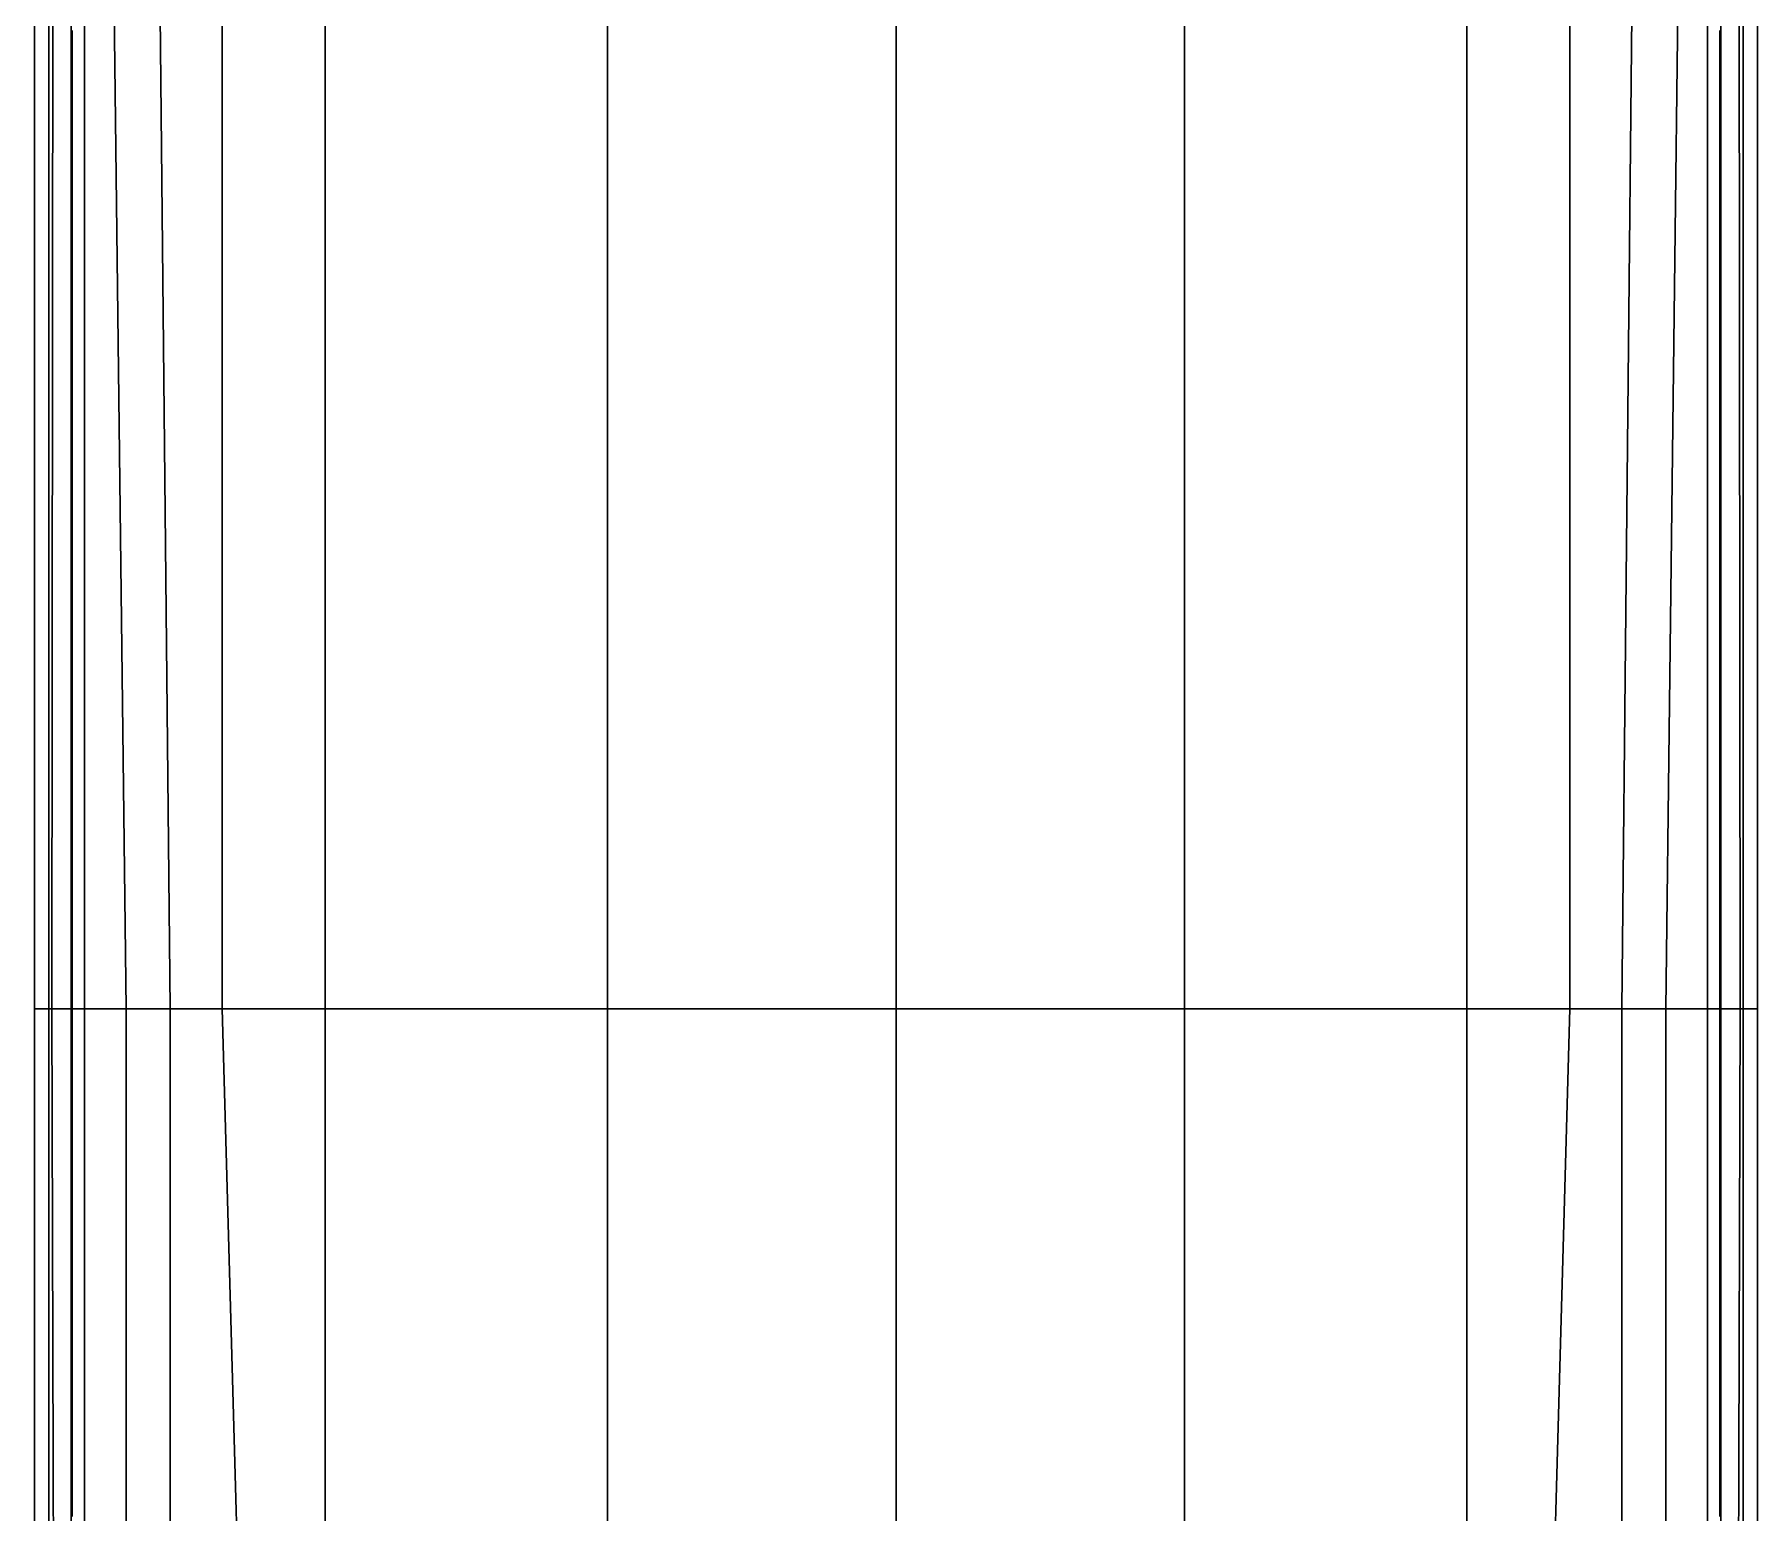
# Model space of a CAD drawing. Header units: millimetres. Extents: x -4.2 to 4.2, y -36 to 51.8.
# Drawn here: x -4.23 to 4.23, y -7.24 to 0.01 of the extents above; entities that cross this region are included whole.
import ezdxf

# ---------------------------------------------------------------- set-up
doc = ezdxf.new("R2010")
doc.units = ezdxf.units.MM
doc.layers.add('h2', color=7, linetype='Continuous')
doc.layers.add('railings', color=6, linetype='Continuous')

msp = doc.modelspace()

# ---------------------------------------------------------------- linework, layer by layer
for points in [[(-4.225, 0.27, 2.885), (-4.225, 0.27, -0.21), (-4.225, -4.77, -0.21), (-4.225, -4.77, 2.825)], [(-4.155, 0.27, 2.965), (-4.225, 0.27, 2.885), (-4.225, -4.77, 2.825), (-4.155, -4.77, 2.92)], [(-4.045, 0.27, 2.99), (-4.155, 0.27, 2.965), (-4.155, -4.77, 2.92), (-4.045, -4.77, 2.955)], [(-4.225, -4.77, 2.825), (-4.225, -4.77, -0.21), (-4.225, -9.75, -0.21), (-4.225, -9.75, 2.825)], [(-4.155, -4.77, 2.92), (-4.225, -4.77, 2.825), (-4.225, -9.75, 2.825), (-4.155, -9.75, 2.92)], [(-4.045, -4.77, 2.955), (-4.155, -4.77, 2.92), (-4.155, -9.75, 2.92), (-4.045, -9.75, 2.955)]]:
    msp.add_3dface(points)
at = {"color": 1}
for points in [[(-4.225, 0.27, -0.21), (-4.225, 0.27, -1.22), (-4.225, -4.77, -1.22), (-4.225, -4.77, -0.21)], [(-4.225, 0.27, -1.22), (-4.135, 0.27, -1.435), (-4.14, -4.77, -1.495), (-4.225, -4.77, -1.22)], [(-4.135, 0.27, -1.435), (-3.98, 0.27, -1.655), (-3.98, -4.77, -1.72), (-4.14, -4.77, -1.495)], [(-3.98, 0.27, -1.655), (-3.835, 0.27, -1.78), (-3.775, -4.77, -1.885), (-3.98, -4.77, -1.72)], [(-3.835, 0.27, -1.78), (-3.61, 0.27, -1.895), (-3.56, -4.77, -1.97), (-3.775, -4.77, -1.885)], [(-3.61, 0.27, -1.895), (-3.305, 0.27, -1.95), (-3.305, -4.77, -1.99), (-3.56, -4.77, -1.97)], [(0, -4.77, -1.99), (-3.305, -4.77, -1.99), (-3.305, 0.27, -1.95), (0, 0.27, -1.99)], [(-4.225, -4.77, -1.22), (-4.14, -4.77, -1.495), (-4.125, -9.75, -1.07), (-4.225, -9.75, -0.73)], [(-4.225, -4.77, -0.21), (-4.225, -4.77, -1.22), (-4.225, -9.75, -0.73), (-4.225, -9.75, -0.21)], [(-4.14, -4.77, -1.495), (-3.98, -4.77, -1.72), (-3.98, -9.75, -1.345), (-4.125, -9.75, -1.07)], [(-3.98, -4.77, -1.72), (-3.775, -4.77, -1.885), (-3.775, -9.75, -1.585), (-3.98, -9.75, -1.345)], [(-3.775, -4.77, -1.885), (-3.56, -4.77, -1.97), (-3.56, -9.75, -1.72), (-3.775, -9.75, -1.585)], [(-3.56, -4.77, -1.97), (-3.305, -4.77, -1.99), (-3.165, -9.75, -1.845), (-3.56, -9.75, -1.72)], [(0, -9.75, -1.815), (-3.165, -9.75, -1.845), (-3.305, -4.77, -1.99), (0, -4.77, -1.99)]]:
    msp.add_3dface(points, dxfattribs=at)
at = {"color": 2}
for points in [[(-2.8, 0.27, 3.055), (-4.045, 0.27, 2.99), (-4.045, -4.77, 2.955), (-2.8, -4.77, 3.025)], [(-1.415, 0.27, 3.11), (-2.8, 0.27, 3.055), (-2.8, -4.77, 3.025), (-1.415, -4.77, 3.095)], [(0, 0.27, 3.13), (-1.415, 0.27, 3.11), (-1.415, -4.77, 3.095), (0, -4.77, 3.13)], [(-2.8, -4.77, 3.025), (-4.045, -4.77, 2.955), (-4.045, -9.75, 2.955), (-2.8, -9.75, 3.025)], [(-1.415, -4.77, 3.095), (-2.8, -4.77, 3.025), (-2.8, -9.75, 3.025), (-1.415, -9.75, 3.095)], [(0, -4.77, 3.13), (-1.415, -4.77, 3.095), (-1.415, -9.75, 3.095), (0, -9.75, 3.13)]]:
    msp.add_3dface(points, dxfattribs=at)
at = {"layer": 'h2', "color": 1}
for points in [[(0, -4.77, -1.99), (3.305, -4.77, -1.99), (3.305, 0.27, -1.95), (0, 0.27, -1.99)], [(3.61, 0.27, -1.895), (3.305, 0.27, -1.95), (3.305, -4.77, -1.99), (3.56, -4.77, -1.97)], [(3.835, 0.27, -1.78), (3.61, 0.27, -1.895), (3.56, -4.77, -1.97), (3.775, -4.77, -1.885)], [(3.98, 0.27, -1.655), (3.835, 0.27, -1.78), (3.775, -4.77, -1.885), (3.98, -4.77, -1.72)], [(4.135, 0.27, -1.435), (3.98, 0.27, -1.655), (3.98, -4.77, -1.72), (4.14, -4.77, -1.495)], [(4.225, 0.27, -1.22), (4.135, 0.27, -1.435), (4.14, -4.77, -1.495), (4.225, -4.77, -1.22)], [(4.225, 0.27, -0.21), (4.225, 0.27, -1.22), (4.225, -4.77, -1.22), (4.225, -4.77, -0.21)], [(0, -9.75, -1.815), (3.165, -9.75, -1.845), (3.305, -4.77, -1.99), (0, -4.77, -1.99)], [(3.56, -4.77, -1.97), (3.305, -4.77, -1.99), (3.165, -9.75, -1.845), (3.56, -9.75, -1.72)], [(3.775, -4.77, -1.885), (3.56, -4.77, -1.97), (3.56, -9.75, -1.72), (3.775, -9.75, -1.585)], [(3.98, -4.77, -1.72), (3.775, -4.77, -1.885), (3.775, -9.75, -1.585), (3.98, -9.75, -1.345)], [(4.14, -4.77, -1.495), (3.98, -4.77, -1.72), (3.98, -9.75, -1.345), (4.125, -9.75, -1.07)], [(4.225, -4.77, -1.22), (4.14, -4.77, -1.495), (4.125, -9.75, -1.07), (4.225, -9.75, -0.73)], [(4.225, -4.77, -0.21), (4.225, -4.77, -1.22), (4.225, -9.75, -0.73), (4.225, -9.75, -0.21)]]:
    msp.add_3dface(points, dxfattribs=at)
at = {"layer": 'h2', "color": 2}
for points in [[(0, 0.27, 3.13), (1.415, 0.27, 3.11), (1.415, -4.77, 3.095), (0, -4.77, 3.13)], [(1.415, 0.27, 3.11), (2.8, 0.27, 3.055), (2.8, -4.77, 3.025), (1.415, -4.77, 3.095)], [(2.8, 0.27, 3.055), (4.045, 0.27, 2.99), (4.045, -4.77, 2.955), (2.8, -4.77, 3.025)], [(0, -4.77, 3.13), (1.415, -4.77, 3.095), (1.415, -9.75, 3.095), (0, -9.75, 3.13)], [(1.415, -4.77, 3.095), (2.8, -4.77, 3.025), (2.8, -9.75, 3.025), (1.415, -9.75, 3.095)], [(2.8, -4.77, 3.025), (4.045, -4.77, 2.955), (4.045, -9.75, 2.955), (2.8, -9.75, 3.025)]]:
    msp.add_3dface(points, dxfattribs=at)
at = {"layer": 'h2'}
for points in [[(4.045, 0.27, 2.99), (4.155, 0.27, 2.965), (4.155, -4.77, 2.92), (4.045, -4.77, 2.955)], [(4.155, 0.27, 2.965), (4.225, 0.27, 2.885), (4.225, -4.77, 2.825), (4.155, -4.77, 2.92)], [(4.225, 0.27, 2.885), (4.225, 0.27, -0.21), (4.225, -4.77, -0.21), (4.225, -4.77, 2.825)], [(4.045, -4.77, 2.955), (4.155, -4.77, 2.92), (4.155, -9.75, 2.92), (4.045, -9.75, 2.955)], [(4.155, -4.77, 2.92), (4.225, -4.77, 2.825), (4.225, -9.75, 2.825), (4.155, -9.75, 2.92)], [(4.225, -4.77, 2.825), (4.225, -4.77, -0.21), (4.225, -9.75, -0.21), (4.225, -9.75, 2.825)]]:
    msp.add_3dface(points, dxfattribs=at)
at = {"layer": 'railings'}
for points in [[(-4.04, -0.01, 4.29), (-4.04, -0.01, 2.98), (-4.04, 0.03, 2.98), (-4.04, 0.03, 4.29)], [(-4.04, -0.01, 4.29), (-4.04, -0.01, 2.98), (-4.04, 0.03, 2.98), (-4.04, 0.03, 4.29)], [(4.04, -0.01, 4.29), (4.04, -0.01, 2.98), (4.04, 0.03, 2.98), (4.04, 0.03, 4.29)], [(4.04, -0.01, 4.29), (4.04, -0.01, 2.98), (4.04, 0.03, 2.98), (4.04, 0.03, 4.29)], [(-4.04, -0.01, 4.29), (-4.04, -1.8, 4.28), (-4.04, -1.8, 4.24), (-4.04, -0.01, 4.25)], [(-4.04, -0.01, 4.29), (-4.04, -1.8, 4.28), (-4.04, -1.8, 4.24), (-4.04, -0.01, 4.25)], [(-4.04, -0.01, 3.7), (-4.04, -1.8, 3.69), (-4.04, -1.8, 3.65), (-4.04, -0.01, 3.66)], [(-4.04, -0.01, 3.7), (-4.04, -1.8, 3.69), (-4.04, -1.8, 3.65), (-4.04, -0.01, 3.66)], [(4.04, -0.01, 3.7), (4.04, -1.8, 3.69), (4.04, -1.8, 3.65), (4.04, -0.01, 3.66)], [(4.04, -0.01, 3.7), (4.04, -1.8, 3.69), (4.04, -1.8, 3.65), (4.04, -0.01, 3.66)], [(4.04, -0.01, 4.29), (4.04, -1.8, 4.28), (4.04, -1.8, 4.24), (4.04, -0.01, 4.25)], [(4.04, -0.01, 4.29), (4.04, -1.8, 4.28), (4.04, -1.8, 4.24), (4.04, -0.01, 4.25)], [(-4.04, -1.84, 4.28), (-4.04, -1.84, 2.97), (-4.04, -1.8, 2.97), (-4.04, -1.8, 4.28)], [(-4.04, -1.84, 4.28), (-4.04, -1.84, 2.97), (-4.04, -1.8, 2.97), (-4.04, -1.8, 4.28)], [(-4.04, -1.84, 4.28), (-4.04, -3.58, 4.27), (-4.04, -3.58, 4.23), (-4.04, -1.84, 4.24)], [(-4.04, -1.84, 4.28), (-4.04, -3.58, 4.27), (-4.04, -3.58, 4.23), (-4.04, -1.84, 4.24)], [(-4.04, -1.84, 3.69), (-4.04, -3.58, 3.68), (-4.04, -3.58, 3.64), (-4.04, -1.84, 3.65)], [(-4.04, -1.84, 3.69), (-4.04, -3.58, 3.68), (-4.04, -3.58, 3.64), (-4.04, -1.84, 3.65)], [(4.04, -1.84, 4.28), (4.04, -1.84, 2.97), (4.04, -1.8, 2.97), (4.04, -1.8, 4.28)], [(4.04, -1.84, 4.28), (4.04, -1.84, 2.97), (4.04, -1.8, 2.97), (4.04, -1.8, 4.28)], [(4.04, -1.84, 3.69), (4.04, -3.58, 3.68), (4.04, -3.58, 3.64), (4.04, -1.84, 3.65)], [(4.04, -1.84, 3.69), (4.04, -3.58, 3.68), (4.04, -3.58, 3.64), (4.04, -1.84, 3.65)], [(4.04, -1.84, 4.28), (4.04, -3.58, 4.27), (4.04, -3.58, 4.23), (4.04, -1.84, 4.24)], [(4.04, -1.84, 4.28), (4.04, -3.58, 4.27), (4.04, -3.58, 4.23), (4.04, -1.84, 4.24)], [(-4.04, -3.62, 4.27), (-4.04, -3.62, 2.96), (-4.04, -3.58, 2.96), (-4.04, -3.58, 4.27)], [(-4.04, -3.62, 4.27), (-4.04, -3.62, 2.96), (-4.04, -3.58, 2.96), (-4.04, -3.58, 4.27)], [(-4.04, -3.62, 4.27), (-4.04, -5.45, 4.27), (-4.04, -5.45, 4.23), (-4.04, -3.62, 4.23)], [(-4.04, -3.62, 4.27), (-4.04, -5.45, 4.27), (-4.04, -5.45, 4.23), (-4.04, -3.62, 4.23)], [(-4.04, -3.62, 3.68), (-4.04, -5.45, 3.68), (-4.04, -5.45, 3.64), (-4.04, -3.62, 3.64)], [(-4.04, -3.62, 3.68), (-4.04, -5.45, 3.68), (-4.04, -5.45, 3.64), (-4.04, -3.62, 3.64)], [(4.04, -3.62, 4.27), (4.04, -3.62, 2.96), (4.04, -3.58, 2.96), (4.04, -3.58, 4.27)], [(4.04, -3.62, 4.27), (4.04, -3.62, 2.96), (4.04, -3.58, 2.96), (4.04, -3.58, 4.27)], [(4.04, -3.62, 3.68), (4.04, -5.45, 3.68), (4.04, -5.45, 3.64), (4.04, -3.62, 3.64)], [(4.04, -3.62, 3.68), (4.04, -5.45, 3.68), (4.04, -5.45, 3.64), (4.04, -3.62, 3.64)], [(4.04, -3.62, 4.27), (4.04, -5.45, 4.27), (4.04, -5.45, 4.23), (4.04, -3.62, 4.23)], [(4.04, -3.62, 4.27), (4.04, -5.45, 4.27), (4.04, -5.45, 4.23), (4.04, -3.62, 4.23)], [(-4.04, -5.49, 4.27), (-4.04, -5.49, 2.95), (-4.04, -5.45, 2.95), (-4.04, -5.45, 4.27)], [(-4.04, -5.49, 4.27), (-4.04, -5.49, 2.95), (-4.04, -5.45, 2.95), (-4.04, -5.45, 4.27)], [(-4.04, -5.49, 4.27), (-4.04, -7.22, 4.27), (-4.04, -7.22, 4.23), (-4.04, -5.49, 4.23)], [(-4.04, -5.49, 4.27), (-4.04, -7.22, 4.27), (-4.04, -7.22, 4.23), (-4.04, -5.49, 4.23)], [(-4.04, -5.49, 3.68), (-4.04, -7.22, 3.68), (-4.04, -7.22, 3.64), (-4.04, -5.49, 3.64)], [(-4.04, -5.49, 3.68), (-4.04, -7.22, 3.68), (-4.04, -7.22, 3.64), (-4.04, -5.49, 3.64)], [(4.04, -5.49, 4.27), (4.04, -5.49, 2.95), (4.04, -5.45, 2.95), (4.04, -5.45, 4.27)], [(4.04, -5.49, 4.27), (4.04, -5.49, 2.95), (4.04, -5.45, 2.95), (4.04, -5.45, 4.27)], [(4.04, -5.49, 3.68), (4.04, -7.22, 3.68), (4.04, -7.22, 3.64), (4.04, -5.49, 3.64)], [(4.04, -5.49, 3.68), (4.04, -7.22, 3.68), (4.04, -7.22, 3.64), (4.04, -5.49, 3.64)], [(4.04, -5.49, 4.27), (4.04, -7.22, 4.27), (4.04, -7.22, 4.23), (4.04, -5.49, 4.23)], [(4.04, -5.49, 4.27), (4.04, -7.22, 4.27), (4.04, -7.22, 4.23), (4.04, -5.49, 4.23)], [(-4.04, -7.26, 4.27), (-4.04, -7.26, 2.95), (-4.04, -7.22, 2.95), (-4.04, -7.22, 4.27)], [(-4.04, -7.26, 4.27), (-4.04, -7.26, 2.95), (-4.04, -7.22, 2.95), (-4.04, -7.22, 4.27)], [(4.04, -7.26, 4.27), (4.04, -7.26, 2.95), (4.04, -7.22, 2.95), (4.04, -7.22, 4.27)], [(4.04, -7.26, 4.27), (4.04, -7.26, 2.95), (4.04, -7.22, 2.95), (4.04, -7.22, 4.27)]]:
    msp.add_3dface(points, dxfattribs=at)

doc.saveas('drawing.dxf')
